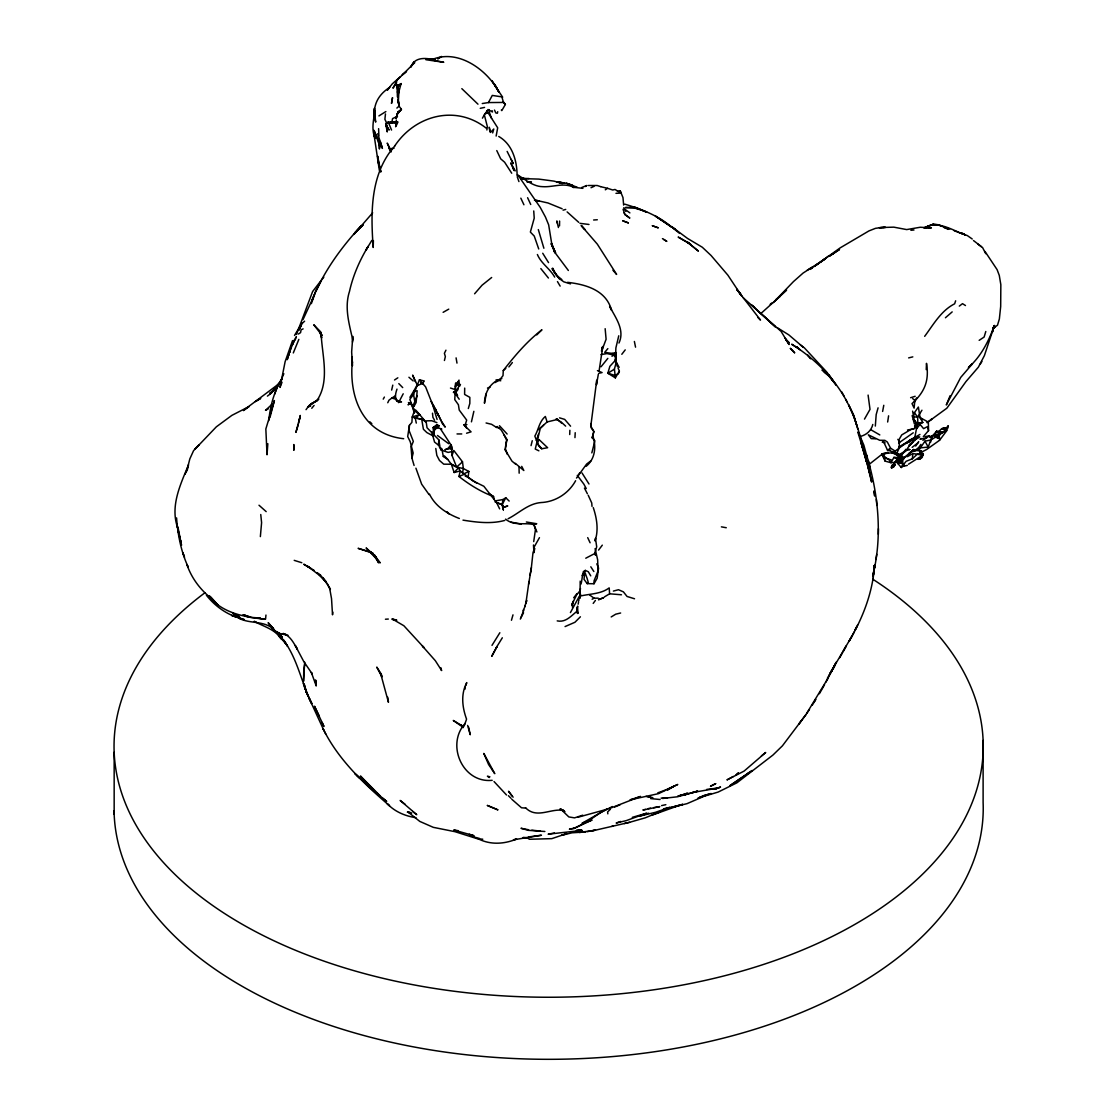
<?xml version="1.0" encoding="UTF-8"?>
<svg xmlns="http://www.w3.org/2000/svg" width="1115" height="1115" viewBox="0 0 1115 1115"><rect width="100%" height="100%" fill="white"/><g stroke="black" fill="none" stroke-linecap="round" stroke-linejoin="round"><path stroke-width="1.5" d="M455.31 389.177L455.673 382.947L454.767 399.63L458.404 404.745L459.227 410.055L466.697 420.118L464.83 425.986L471.101 431.853L466.572 433.219M403.686 438.711C363.685 434.348 349.093 398.863 352.215 362.528L352.424 365.65L351.657 351.922L352.772 336.396L352.535 342.138M874.453 565.249L873.324 574.504L874.522 565.528M464.69 388.104L464.607 394.431L469.847 397.358L469.833 403.435L468.314 408.536M858.09 431.756L863.832 445.108L866.982 456.62L866.578 455.032C877.867 492.119 882.272 532.022 874.062 570.239L874.467 565.681M397.776 97.953L396.759 84.517L397.985 85.507L397.47 96.963L401.093 83.597L397.985 85.507L397.442 87.123L396.48 85.242C399.017 85.939 397.511 87.486 401.093 83.597L397.804 86.608L396.48 85.242L397.985 85.507M584.748 572.176L584.009 579.312L587.201 583.647L594.016 583.744L594.058 580.831L598.086 570.88L597.64 559.744L595.076 548.65M878.355 534.266L878.439 528.691M559.507 225.969L559.605 221.049M476.913 483.283L468.105 477.387L468.83 471.436L463.352 468.551L456.634 467.087L452.035 455.505L451.575 445.889M531.158 569.5L532.984 552.761L534.475 548.259M505.778 447.268L505.889 442.474M868.097 395.086L870.007 409.372L864.487 419.101M374.361 109.911L375.685 122.106C371.755 107.402 376.87 95.639 389.734 87.318L387.323 90.134L392.243 83.89L400.452 76.642M577.263 608.302C578.295 619.452 576.107 609.612 577.654 606.114L577.57 612.929M458.418 383.212L458.335 385.776L458.474 383.128L455.84 385.037L458.321 381.232L455.324 386.361L458.474 383.128L455.84 385.037M267.837 443.7L267.029 454.781L265.844 428.982L274.401 400.578L269.942 417.595M396.285 120.336L396.118 125.967L397.957 122.009L394.459 122.929L390.375 121.674L392.41 122.469M873.728 572.274L874.508 565.821C872.669 592.832 862.648 618.351 848.933 641.46L851.665 636.609L830.354 672.861M569.709 434.543L569.863 430.279M415.254 381.553L412.62 375.1L417.512 385.539L422.264 383.56L424.313 381.037L419.449 379.797L413.567 394.459L409.804 399.351L414.404 410.905L412.216 417.01L411.909 422.348L409.4 425.303L409.163 430.738L413.331 441.415L411.017 446.962L411.923 458.056L414.083 465.471M926.231 369.609L926.495 363.351C929.422 380.842 924.656 391.936 912.014 403.602L914.105 408.104L914.704 401.832L914.384 399.881L912.641 398.626M397.358 92.099L399.031 89.367L398.278 102.928M499.645 508.886L496.719 502.865L483.868 486.279L472.662 480.732L460.286 470.934L454.153 472.509L451.352 464.244L447.659 459.352L443.31 456.467L442.237 450.85L438.516 445.178L438.766 439.798L427.031 427.742L426.251 422.418L416.02 410.362L413.135 408.759L410.808 403.226L408.536 402.627L413.944 406.473L416.118 402.529L417.177 390.738L413.609 391.309L409.916 397.33M536.775 334.89L541.932 329.775C526.851 341.483 514.865 355.671 503.269 370.57L503.018 375.63L499.534 380.076L494.976 382.584M574.964 437.61L575.215 432.704M433.596 433.86L433.164 427.519L436.913 424.634L439.045 425.749L438.042 427.672L434.46 429.414L432.843 434.32M265.565 619.146L265.955 615.048M260.366 536.608L261.593 522.656L260.757 514.531M286.36 634.658L283.126 633.459C290.485 635.954 293.691 643.16 297.412 649.264L295.28 645.515L303.726 661.474L312.228 673.906L311.364 672.526L316.144 685.725L316.019 680.429M528.984 581.528L525.834 603.703L526.74 600.469L524.761 606.323M580.065 596.567L579.633 598.044L579.842 595.605L579.925 598.142L580.204 582.601M581.459 582.448L582.894 572.985M602.727 347.211L599.103 370.738M900.07 458.167L896.92 462.418L901.296 467.519L906.091 461.317L912.349 458.781L912.878 453.498L922.704 455.213L923.29 453.512L919.847 459.087L918.007 459.338M874.132 569.444L873.059 576.915L874.508 565.821M385.469 113.939L384.898 119.305L386.598 122.887L391.686 123.04L395.616 121.883M515.757 464.286L511.966 461.136L504.997 449.624L506.837 439.435L501.332 430.167L497.179 426.529L496.44 427.393L491.562 424.299L486.084 422.975M618.755 335.796L615.884 347.922L615.369 361.567L616.247 362.11L614.421 369.149L615.382 377.86L619.369 371.016L618.058 368.131M397.205 114.26L396.173 118.622L397.205 114.26L401.428 109.284L399.031 106.148L398.027 99.723L399.031 106.148L396.884 108.071M874.118 570.281L874.634 565.737M304.674 662.185L303.531 681.293L303.754 670.826M332.841 612.121L332.521 614.811L331.531 598.685L329.719 588.525M268.827 420.522C270.192 405.916 274.151 391.337 281.872 378.779L279.795 383.17L283.837 373.706M397.804 86.608L397.985 85.2M486.865 129.981L487.339 126.566L484.342 114.873L487.994 109.549L492.482 111.974L492.175 110.733M873.658 573.138L874.718 565.486M912.627 411.142L914.091 419.393L917.227 424.829L914.816 437.345L910.133 441.303L898.592 447.31M373.4 240.589L373.204 247.474C370.807 214.233 370.096 177.285 391.727 149.591M506.015 445.22L506.837 439.435M938.189 431.979L941.673 428.731L948.098 427.812L945.492 427.909L943.68 432.062L930.886 439.979L924.962 441.178L920.363 447.896L928.21 447.073L932.168 436.286L936.544 431.226L943.68 432.062L947.388 429.874L939.569 440.286L926.649 449.484L922.384 451.714L917.896 449.359L913.575 451.31L918.509 447.84L920.92 444.383M528.594 584.232L531.423 567.605M303.935 669.404L304.757 664.01M875.944 559.465L876.738 554.294M887.652 422.014L888.599 415.825M471.436 421.846L473.861 411.324M921.952 410.209L917.631 417.094L913.255 416.871L914.425 412.675L918.37 407.045L920.056 417.623L922.802 422.501L917.227 424.829L913.84 428.871L910.969 429.456L901.742 434.906L898.662 440.23L899.484 441.693L899.011 448.467L896.167 454.767L894.788 451.798L896.516 452.843L896.627 454.753L900.279 455.645L906.3 449.15L899.345 458.014M502.154 504.621L502.963 499.562L505.778 497.764L509.165 501.067M572.343 607.048L573.333 601.11L571.647 605.124L576.999 594.128L579.8 591.438L580.525 588.581M577.361 607.675L576.901 610.769L578.114 613.222M496.147 136.058L497.68 127.793L486.851 110.831M462.502 473.108L463.352 468.551L462.502 461.833L453.763 450.432L452.035 455.505M534.698 548.636L533.96 552.65L533.472 544.97M882.62 411.449L883.777 405.303M591.828 452.899L594.894 440.801L592.19 437.805L593.863 431.533L590.797 426.111L596.734 380.159L596.497 384.647L598.365 374.152M917.478 450.07L919.304 449.54L918.314 450.084L922.704 455.213L922.286 457.373L919.847 459.087M950.119 395.672L946.314 404.954L960.726 377.414L972.433 363.797L968.405 367.574C980.879 356.605 988.907 341.009 994.301 325.51L992.977 328.284M565.653 426.139L561.138 421.986L555.967 419.087L557.681 419.407L547.13 421.944L543.646 425.066L540.287 428.467L535.256 449.038L538.88 450.822M409.4 425.303L407.7 436.578L410.222 441.721L413.163 453.038L411.923 458.056M578.128 604.191L578.56 602.016M536.301 440.355L538.977 439.519L547.632 447.714L541.737 448.76L538.531 445.735L534.838 436.077C538.67 429.47 539.13 421.679 545.333 416.453L547.13 421.944M875.317 426.069L876.195 414.557L878.076 407.839M466.377 719.76L464.105 726.102M891.08 467.087L891.582 468.063L891.958 465.443L894.314 463.979L891.638 466.195L891.958 465.443M464.871 689.321L465.317 687.091M601.459 351.211L602.323 346.988M497.708 111.681L497.388 113.228L495.854 112.991L494.475 110.05M486.349 393.651L484.468 403.24C484.649 391.992 490.712 381.776 501.806 378.584M299.266 420.23L300.283 415.449L298.569 423.352M529.89 575.382L530.879 570.824M433.038 434.111L436.913 424.634M391.658 390.069L392.787 385.121M896.92 462.418L900.376 462.697L902.62 460.035L902.955 464.272L901.296 467.519M533.723 541.597L535.451 529.555L533.932 524.621C524.538 522.28 513.834 526.28 505.611 519.102M930.551 442.293L932.168 436.286L943.68 432.062M387.755 402.752L388.996 400.174L391.923 397.985L395.923 399.323L399.198 402.362C393.665 400.132 395.546 393.386 396.982 389.121M444.425 360.493L445.359 356.605L444.397 353.316L445.944 350.18M494.293 499.186L493.541 496.51C481.206 492.008 469.485 484.704 458.948 476.481L460.286 470.934L458.39 467.868L451.352 464.244L443.742 464.175L439.477 460.453L436.815 455.338L435.784 448.481M395.616 126.762L396.926 121.493M531.047 445.624L532.259 440.732M921.032 450.683L920.948 453.693L917.213 454.265L912.349 458.781M592.19 437.805L593.863 431.533L591.284 427.993L590.727 423.547M396.299 117.591L398.264 111.57L401.428 109.284L397.191 114.051L398.264 111.57M992.712 330.96L992.322 332.242L993.855 327.183L984.392 355.615L978.399 367.128L965.924 381.623L946.872 408.188L926.983 422.71L931.792 419.031L930.83 419.756M578.685 600.985L579.061 599.647M298.848 339.392L293.301 352.939M492.677 132.908L493.778 129.006L490.475 132.462L489.248 127.235L489.861 131.654M457.666 390.125L459.171 384.8L458.99 380.062M288.367 356.019L289.649 351.532L287.21 359.671L291.168 346.64L293.858 341.302M511.45 620.261L512.998 614.853M618.95 343.044C625.153 329.873 615.41 317.552 609.612 306.304L611.536 310.123C606.003 290.012 585.654 284.437 567.577 282.332M450.474 388.034L455.7 389.776L455.45 393.818L453.484 392.257L455.296 391.992L457.485 395.379L455.45 393.818L457.638 388.48L455.45 393.818L459.213 399.24M601.64 351.058L606.1 339.267L605.152 328.688M985.799 331.503L984.127 337.051L979.165 340.34M291.168 346.64L289.259 352.925L291.545 347.058M299.81 417.721L295.893 432.383L298.221 424.913M292.534 340.591L285.119 361.692L280.018 387.421L282.025 382.25M537.012 438.808L538.378 434.362M417.219 395.56L412.829 406.445L413.944 406.473M465.805 685.6L466.767 682.603C460.62 694.185 462.265 707.356 466.586 719.231M300.186 327.211L301.51 323.462L299.977 327.671M955.639 300.799L954.635 303.796C941.074 310.695 933.408 324.563 924.67 336.34M311.35 303.642L316.256 289.97L312.075 300.186L314.068 295.085M295.113 340.117L296.367 336.521M274.611 394.25L276.924 387.909M178.024 530.475L179.501 536.51L176.755 523.618L177.731 528.008C169.94 506.182 180.379 484.718 188.505 464.871L187.264 469.053L189.829 458.892L193.578 450.641L216.352 426.822L231.878 415.365L249.021 406.557L243.474 410.613M299.001 330.402L300.869 325.371M570.42 612.595L579.284 596.316C589.138 593.71 600.581 594.407 609.194 587.884L609.612 593.793L604.302 596.971M903.763 452.523L907.485 449.847L907.777 447.882L913.38 440.495L917.952 437.15L915.373 437.024L901.282 445.596M523.883 609.947L520.343 619.118M450.223 447.045L451.143 444.648L447.882 448.537L444.913 449.763L449.777 448.244L451.965 448.606L451.408 445.972M299.865 328.368L301.092 325.148M934.732 435.895L936.544 431.226L940.377 433.665L938.049 438.07L934.705 436.982M459.826 386.013L460.453 384.396M619.41 371.211L618.393 373.776L614.602 375.309L607.856 373.246L609.863 366.333L615.076 360.633L616.107 357.692L615.898 352.507L612.135 353.413L604.678 352.382L607.856 348.619M301.022 324.8L299.698 328.688L302.29 322.974M538.977 439.519L537.374 443.463L541.737 448.76M292.06 345.831L293.593 342.166M312.381 299.391L302.973 319.657M860.404 436.411C866.425 434.975 871.386 430.613 872.794 424.467M296.534 334.347L312.632 291.503L321.273 280.297M294.29 340.145L291.754 345.734L295.851 337.399M185.006 474.293L187.543 468.941L186.052 472.063M914.704 401.832L916.558 397.916M522.949 610.825L525.374 605.905M601.752 348.953L603.034 346.361M496.189 647.773L502.321 637.794M857.602 625.013L855.01 630.156L856.696 626.825M831.888 670.812L835.26 664.164L825.936 682.101M539.451 537.653L534.28 546.824M832.947 668.749L836.334 662.129L829.309 674.951M505.778 497.764L502.224 504.579L503.367 509.876L502.224 504.579L495.046 501.875M520.886 617.863L523.534 612.776M403.212 393.79L398.585 402.64M851.707 636.595L854.202 631.857M843.079 651.731L846.076 646.087L843.484 650.951M586.1 466.335C595.201 459.143 596.358 446.683 592.971 436.286M674.77 806.619L687.007 803.664L704.178 796.249L718.185 792.054L736.904 782.814L772.946 755.05L782.423 745.824L805.824 714.771L827.706 678.756M482.265 103.542L488.426 102.566L492.272 95.43L501.875 96.866L503.478 102.441L505.374 104.462L501.792 110.608L501.304 110.078M465.289 723.314C445.61 744.346 462.544 783.441 492.189 780.319M994.705 325.524L993.13 328.381L995.026 326.667L992.698 328.144M824.529 684.749L819.4 693.725M840.139 656.958L839.748 657.669L842.536 652.665M918.69 441.568L915.666 446.042M898.718 457.526L893.951 457.373L890.927 462.711L885.129 461.122L881.686 453.917L888.153 452.369L882.871 454.516L883.261 456.579M898.258 460.453L905.742 456.495L913.784 449.359L905.408 457.094L895.484 461.735L891.958 467.087L899.289 455.965L899.094 454.558L903.22 452.356M594.016 583.744L597.166 578.225L598.56 568.093L596.79 563.828M921.464 452.021L920.948 453.693L920.098 451.631M383.226 399.128L384.396 397.065M321.496 280.255L316.228 290.583C325.998 269.342 339.782 250.039 355.169 232.491M482.433 118.176L484.342 114.873M827.386 678.241L829.518 674.575M830.229 673.349L834.605 665.92L830.424 672.735M491.994 645.362L499.854 632.735M813.908 702.478L815.79 699.356L812.194 705.293M411.114 66.97C414.181 57.102 425.442 57.604 433.484 59.778L429.136 59.137L435.352 58.928L432.495 59.416C458.167 48.809 487.074 69.632 498.99 92.085L496.914 88.629L502.698 97.228M582.142 575.633L585.319 570.406L588.316 571.744L590.741 575.856M832.612 669.279L831.679 670.798L833.811 667.425M577.96 475.729L579.73 472.871M980.238 364.159L981.897 361.511M294.527 335.434L301.594 323.671M920.237 453.693L921.199 452.16M371.839 240.394L366.027 249.969L368.201 246.304C359.727 260.213 353.037 275.419 349.511 291.349C344.145 307.796 349.316 324.131 352.744 340.019M413.609 391.309L417.344 384.605L417.512 385.539M575.619 480.718C568.748 493.29 555.563 501.861 541.193 502.544C528.259 503.478 519.005 513.248 508.106 518.74M396.647 82.677L392.968 88.183L397.484 79.75L414.738 62.538L412.508 64.475L414.292 61.729L410.654 66.844M893.408 467.227L895.22 464.537L893.436 466.934M806.856 713.279L809.49 709.419M607.828 358.375L601.027 366.793M281.301 379.922L273.635 390.236L269.677 393.818L279.447 383.769M899.93 458.906L901.408 456.746L897.282 453.22L899.038 455.31M914.425 412.675L917.631 417.094L917.84 422.961L920.028 424.383L916.697 428.662L914.621 426.055L916.725 423.017L922.802 422.501M394.682 146.023C415.31 114.957 456.133 104.406 486.307 128.211M474.6 293.789L482.042 285.217L491.673 277.496M306.04 409.665L309.008 405.609L315.963 401.233L311.057 404.09L308.186 407.17L312.228 403.226L311.057 404.09L318.806 399.072L316.339 401.414C330.5 381.581 321.901 355.211 321.078 332.814L321.678 337.831L319.824 331.894L322.04 335.392M593.194 603.41L595.396 600.441M802.312 719.523L798.911 724.011L805.824 714.771M391.867 149.744L394.975 145.605M918.495 442.474L912.154 447.352M598.574 550.099L602.309 545.151M621.808 354.291L625.222 349.873M920.056 417.623L928.335 422.097L928.558 430.585L923.318 436.634M573.681 597.793L576.901 593.696M508.9 366.933L512.356 362.556M397.442 87.123L398.264 94.942M946.816 427.547L948.28 425.721L945.325 431.073L945.492 427.909L941.673 428.731L946.077 428.467M277.691 385.818L280.464 382.417M587.201 583.647L588.246 582.378L587.159 578.546L585.431 573.807L583.284 571.647L585.319 570.406M322.124 279.266L323.81 277.189M311.768 408.271L314.096 405.428M909.087 446.098L917.952 437.15M356.549 231.223L361.427 225.565L353.817 234.498L372.675 212.798M272.701 403.672L265.495 410.334L268.116 409.01M433.777 430.836L433.86 435.631M277.802 385.79L280.882 382.32L244.533 409.581M357.985 229.495L354.849 232.979L362.835 225.132M576.497 478.056L586.629 464.063L591.159 460.62M454.153 472.509L458.39 467.868M897.394 460.481L895.693 462.349L890.927 462.711L888.92 459.659L884.32 457.359L883.247 454.655L881.84 454.349M760.904 313.496L780.305 296.102L776.012 299.503M891.638 466.195L894.314 463.979M898.077 463.687L905.742 456.495M915.443 450.432L914.328 450.767M504.997 449.624L505.736 448.871M359.044 228.519L355.155 232.519L362.013 225.523M774.451 301.343L793.448 281.607L803.107 273.05L825.086 258.959L818.117 263.795L814.842 266.011L840.222 247.837L868.989 230.889L875.47 228.338L881.352 227.516L893.798 227.153L906.69 229.579L920.251 227.251L931.387 227.892L924.586 227.655L929.52 226.596L924.168 227.948C937.617 219.78 952.294 230.317 965.297 234.861L959.917 232.728L967.36 235.6L972.238 239M580.399 616.79L574.922 622.282L565.068 626.574M773.378 302.555L786.591 290.012L778.284 297.705M610.421 809.225L607.605 811.943L607.842 813.866M738.144 773.071L736.081 774.995L738.395 772.974M945.422 317.761L952.182 311.893M359.741 227.962L363.183 224.826M302.527 323.099L304.604 321.19M909.324 453.582L913.283 449.972M901.018 457.345L902.202 456.272L899.554 458.46M770.186 304.367L771.664 303.043M456.634 467.087L462.502 461.833M503.269 370.57L505.778 368.382M385.874 111.57L378.919 115.918M538.043 429.832L543.646 425.066M611.996 356.284L616.372 352.605M903.847 458.892L899.54 462.488L901.185 461.373M406.515 71.36L402.208 74.998L405.832 72.071M884.014 440.76L882.286 442.167L885.129 442.836M882.077 454.209L869.742 463.91M875.637 438.822L871.219 438.627L868.32 434.808L879.749 440.3L884.822 440.327L887.317 442L890.606 448.244L894.314 450.571L895.178 452.579L893.965 452.035L904.432 444.118M909.143 444.843L912.878 441.875M761.42 755.886L765.712 752.486L744.095 771.092L726.952 779.915L733.196 776.528M419.742 414.557L412.216 417.01L415.268 418.041L419.742 414.557L414.404 410.905M409.33 404.062L408.048 404.801L410.376 403.254L408.536 402.627M267.419 396.118L271.67 392.842M583.884 575.005L585.431 573.807M824.793 258.792L821.128 261.593L828.347 256.213M577.236 611.076C571.214 615.731 565.89 622.741 557.207 620.888M910.133 441.303L906.133 443.045L912.293 438.502M959.29 306.095L962.51 303.67L965.479 305.538M907.708 441.986L910.816 439.644M749.475 772.361L729.879 785.699L752.221 770.493L746.966 774.061M922.704 455.213L908.488 464.202M993.34 328.228L997.493 325.218L999.361 318.988L1000.685 306.472L1000.838 284.701L999.277 275.391L997.089 269.621L985.019 251.474M810.619 268.952L812.668 267.475L809.936 269.426M585.333 186.526L586.894 185.466L581.696 187.515M615.968 193.313L620.957 193.09L615.006 189.466L612.748 189.996L607.564 188.31L605.306 189.815M813.811 266.708L818.117 263.795M913.255 432.801L898.662 443.031M832.194 254.304L829.476 256.143L839.525 249.453L832.194 254.304L834.522 252.757M394.515 379.992L397.832 377.804M922.872 440.3L926.356 438M298.332 334.054L300.576 332.618L301.092 329.789L303.113 328.883M811.678 267.391L807.135 270.29M395.407 395.783L391.923 397.985L394.348 398.041M904.446 465.262L902.439 466.516L907.345 465.401M614.421 369.149L607.856 373.246L615.382 377.86M437.972 58.719L441.624 56.475L437.819 58.774M895.484 461.735L898.133 460.105M611.187 616.943L615.731 614.184L620.637 612.999M890.606 448.244L887.456 450.098L883.498 441.512M907.443 456.648L912.878 453.498M443.31 456.467L444.341 455.882L447.659 459.352M607.341 808.71L582.044 823.302L589.542 820.11L600.441 812.668L612.372 806.549M919.945 434.432L914.816 437.345L919.777 436.885M443.129 312.325L448.746 309.148M921.283 438.474L920 439.185L926.607 437.749L929.562 435.728L925.157 436.648L926.607 437.749L926.231 436.759M592.135 599.257L594.086 598.184L598.239 598.17M913.38 440.495L918.676 437.693M924.572 228.045L928.14 226.303L924.196 227.962M463.547 473.986L468.83 471.436M704.29 795.357L700.485 797.183L706.088 795.023L698.311 797.964L708.541 794.284M914.621 426.055L917.227 424.829M929.659 437.108L934.314 434.892M397.484 116.322L392.591 118.58L391.686 123.04L388.173 121.772L391.532 130.051M585.584 831.915L579.41 832.431L594.811 830.313L629.627 822.299L645.348 817.797L660.624 811.441L655.676 813.532M651.913 815.218L682.492 804.236M591.034 187.71L594.058 186.358M909.352 452.871L914.565 450.544L917.882 450.655M665.516 789.977L657.906 792.876L658.993 792.57M525.5 807.692C536.705 819.4 551.061 807.845 563.8 810.494L559.869 809.225L564.915 811.72L560.427 808.821L568.817 816.919L574.573 817.866L582.727 815.19M578.086 817.211L606.128 809.504M608.888 808.779L640.512 796.445L630.045 799.845L658.603 793.629L677.767 784.458L666.826 789.406M614.658 807.009L620.149 804.751M487.492 388.062L490.182 386.961M458.948 476.481L464.411 474.237M585.765 558.211L594.727 553.556L596.692 546.796L595.466 538.28L595.062 540.97C598.741 529.89 596.86 518.377 593.264 507.576M648.707 813.197L640.052 815.999L655.495 812.305L669.641 807.371L663.146 809.406L676.847 806.173L663.732 808.779M453.484 392.257L456.202 391.254M386.598 122.887L388.215 122.316M620.679 821.448L616.177 823.037L626.337 820.598L646.686 813.197L632.289 817.351M686.952 793.295L678.115 796.291L687.857 793.099M464.091 424.731L466.655 424.634L464.091 424.731L466.446 427.742L464.091 424.731L465.22 425.317M672.889 806.926L681.181 804.682M488.844 109.618L489.485 112.782L484.746 113.716M502.531 507.66L507.771 505.959L503.896 507.088L502.224 504.579L496.719 502.865M698.311 797.964L700.875 797.127M910.62 397.707L915.178 396.299M439.045 425.749L433.164 427.519L434.46 429.414M687.913 793.852L683.788 795.079L697.6 791.12L692.875 792.458M930.718 436.718L932.168 436.286M495.631 500.83L502.963 499.562M697.614 791.288L677.502 796.779L662.533 798.479M707.049 794.633L711.147 793.49M563.075 210.164L565.723 209.425M679.857 805.309L682.798 804.528L677.251 806.006M613.375 591.075L618.477 589.724L623.396 591.856L627.062 596.469L634.533 598.769M678.087 795.957L682.742 794.744M308.242 406.654L310.681 406.055M645.501 809.379L642.895 810.034L659.801 806.619L653.599 807.65M908.641 357.887L912.823 356.87M624.302 823.567L629.627 822.299M525.792 808.11L521.499 807.776L511.799 799.26M591.954 830.87L595.466 830.104L587.243 831.665M611.717 826.396L613.292 826.048M661.585 805.601L665.836 804.682M598.978 373.246L602.086 372.577L597.431 370.626M452.119 451.547L448.146 452.411L440.495 449.833M480.258 108.322L484.551 107.416M617.473 191.376L620.205 190.832L622.978 197.578L623.647 205.09M692.75 792.486L718.757 787.957L706.729 789.42M891.624 467.868L892.446 467.701M648.219 808.612L650.533 808.152M504.816 520.412C491.185 524.162 476.746 522.336 462.99 520.134M554.448 832.961L548.148 834.187L581.807 830.424L576.357 830.396L582.392 830.577L578.197 830.187M528.399 836.961L541.444 835.246L513.444 839.804L516.607 839.065C504.092 844.166 490.447 845.072 478.126 838.759M907.499 430.014L913.84 428.871M600.971 354.612L606.922 353.58L613.961 355.058L616.107 357.692L615.369 361.567L616.386 364.131M394.027 148.239L389.999 148.713L387.226 143.096L390.975 151.682M488.426 102.566L503.478 102.441M941.673 428.731L946.37 428.216M667.564 797.741L661.111 798.103M910.899 230.289L913.993 229.983M584.302 832.027L572.037 832.807L561.737 835.288L566.866 833.546L551.814 838.647L529.151 839.26M385.442 619.229L388.313 619.048M593.626 220.003L597.306 219.767M891.833 452.788L897.422 454.572L891.833 452.788L881.686 453.917L886.523 458.279L891.261 459.965M889.993 449.958L887.456 450.098L895.178 452.579M426.404 420.857L431.784 420.745L436.899 422.641M521.263 178.553L538.726 179.097L553.96 181.118L562.378 183.515L556.942 181.815L564.329 183.027L560.092 182.428M521.444 178.553L529.04 178.512M588.358 185.508L597.194 185.508L600.637 186.637M457.025 433.944L461.735 433.944M521.764 178.498L524.189 178.512M588.985 224.463L579.981 223.348M660.108 799.511L650.644 798.605M609.612 593.793L621.459 594.783M447.882 448.537L451.965 448.606M260.325 617.947L256.004 617.794L264.771 619.299L250.499 617.431L243.307 614.95M527.088 181.968L531.479 182.121L527.479 181.926M432.202 60.001L443.756 62.287L425.86 59.708M521.932 178.581L525.221 178.748L520.872 178.512M558.685 182.233L566.518 183.264L577.277 187.278M523.228 837.421L527.562 837.658M482.767 839.205L477.471 838.787L454.976 831.679L433.303 827.344L419.784 821.407L407.825 811.845L410.404 812.724M257.314 617.835L251.823 617.431L243.418 614.811M902.969 456.593L899.916 456.356L901.408 456.746M526.35 522.001L536.733 523.743L533.932 524.621L536.914 531.966M544.859 831.483L528.231 830.327L520.998 828.278L528.58 829.755M582.922 188.324L573.166 187.278L573.918 187.501C564.065 182.163 553.193 187.376 542.81 186.679C532.914 186.567 525.541 179.473 517.402 174.888M540.134 831.051L531.827 830.173M415.268 418.041L423.463 419.421L415.268 418.041L416.285 423.101M535.953 200.491L539.172 200.923L534.475 200.282M415.979 817.671C405.247 816.152 394.682 811.664 387.198 803.65L389.567 805.797C364.075 783.845 338.221 759.636 323.169 728.889L325.775 734.144M410.668 812.64L407.337 812.152L411.56 813.253M511.144 522.141L521.276 524.092M458.181 830.675L453.777 829.992L473.986 835.72L469.067 834.355L473.722 836.292L470.196 834.48M607.564 188.31L600.887 186.735M637.515 208.505L625.473 207.529L634.965 207.139L646.853 212.198L642.31 210.582M959.165 232.882L963.695 233.815L959.792 232.77M392.257 619.48L396.815 620.205L392.048 618.825L403.881 625.752L423.742 647.383M651.104 797.448L646.017 796.389M242.763 619.327L244.31 619.592L231.655 615.424L235.641 616.79C224.213 612.79 213.746 604.637 206.414 595.229M721.391 526.851L726.269 527.73M536.566 200.407L548.009 202.986L562.099 208.728M287.977 635.271L281.872 634.045M496.05 379.853L500.746 380.772M294.207 560.357L301.817 562.727M647.843 796.681L652.846 797.657M496.44 427.393L499.604 428.035M489.917 776.821L487.422 776.207L489.276 777.531M473.471 836.849L479.464 838.452M949.743 229.105L943.82 227.307L948.224 229.383M241.704 618.867L239.084 618.156L241.537 618.937M624.762 204.143C641.599 209.216 658.366 215.529 671.829 227.265L655.355 216.059L675.453 229.509L671.578 226.596M559.535 417.846L564.692 419.393L570.573 426.181M395.923 399.323L396.912 400.564L401.512 401.944L397.052 400.926L395.56 398.055L396.215 399.407M570.49 283.879L563.8 281.83L559.145 278.471M566.518 183.264L572.636 185.229M244.506 615.341L249.788 617.111C234.289 614.504 218.582 608.804 208.589 595.87L210.847 598.058C199.933 589.264 191.418 577.793 186.86 564.469L188.128 566.922C181.09 551.758 177.731 534.573 176.588 517.904M636.219 208.477L640.804 210.052M954.245 230.805L958.356 232.268M429.498 494.126C435.268 506.294 447.213 513.82 459.338 518.489M438.042 427.672L441.819 429.108M374.738 555.646L366.138 547.953L380.187 562.88L375.741 556.901L378.626 562.866L372.87 553.277L358.11 548.329L370.389 551.981L374.779 555.702M255.823 621.947L254.234 621.334C263.725 626.672 274.973 629.153 281.273 638.853L278.541 635.717L285.872 643.662L283.28 640.024L287.517 646.17L283.977 640.303M237.509 615.94L239.558 616.762L233.035 613.292C243.377 625.961 261.481 618.672 273.203 628.86L272.018 628.121L280.283 636.86L277.384 633.139C296.729 652.498 300.005 679.983 311.698 703.412L308.66 697.279L323.503 729.572M420.606 382.863L423.365 384.076M243.265 614.797L247.209 616.553L244.241 615.215M449.777 448.244L452.146 449.345M465.164 476.007L468.105 477.387M777.211 327.657L788.793 334.862L803.399 347.364M893.951 457.373L898.244 459.547M276.827 631.968L281.078 634.128L275.419 631.243L268.144 622.686L273.621 628.846L269.412 624.581L272.408 627.606M438.516 445.178L434.557 442.084L432.787 435.742L426.864 432.578L423.407 429.247L421.623 418.752L426.251 422.418M918.509 447.84L920.014 448.676M372.87 553.277L370.459 551.953L374.682 555.911M567.117 211.906L578.727 222.331M879.805 434.92L870.648 429.637M687.453 242.178L698.213 250.959L687.453 242.178L690.756 244.464L678.171 237.063L688.958 243.098M900.376 462.697L902.955 464.272M929.896 436.509L931.833 437.707M451.213 464.007L455.478 466.655M662.435 238.624L666.84 241.397L663.718 239.432M659.425 218.665L660.861 219.571M797.824 348.089L791.664 344.228C814.229 358.124 834.605 378.236 847.038 401.874M462.864 726.213L453.275 720.457L463.408 727.51L461.289 725.043L462.892 727.538M276.618 632.01L280.255 634.31L275.614 631.299L282.374 637.083L277.83 633.041M488.997 493.541L493.541 496.51M314.193 570.448L303.74 564.218L310.792 568.455L307.726 566.295L321.942 577.222L326.179 581.793L319.099 574.49L327.42 583.87L330.04 589.542M515.2 463.296L523.841 470.516L521.708 466.363M921.046 452.523L923.415 454.153M973.479 240.547L982.538 247.502L985.744 253.69M624.414 208.937L629.891 212.895M589.71 595.034L594.086 598.184M317.064 572.594L320.744 575.284M913.338 419.338L916.725 423.017L920.028 424.383L923.596 428.634L927.471 426.613L928.558 430.585M498.739 136.462C512.51 144.392 516.928 160.672 517.123 175.501M448.704 443.7L437.484 435.477M800.417 344.953L804.459 347.95L826.591 371.866L836.194 385.135L828.166 375.156L823.804 371.448M671.704 226.693L687.523 238.429L702.297 247.237L711.119 255.544L727.9 275.196L741.74 296.074L736.722 289.287L760.5 320.075L758.033 317.677M679.579 233.383L673.516 228.533M821.936 370.082L829.922 376.898L834.257 382.375M977.883 244.101L981.284 246.694M439.533 447.24L441.902 449.066M412.675 811.511L416.745 814.689L400.16 800.445L405.093 804.263M396.912 400.564L399.198 402.362M368.312 785.058L360.438 778.674M461.833 88.656L477.973 104.183M374.515 791.65L354.849 773.503L359.699 778.117L356.647 775.218M561.821 279.572L556.413 275.154L552.064 268.52L559.298 278.68L555.242 273.579L552.678 268.171L554.712 272.868M382.766 798.242L386.696 801.462L375.546 792.221L360.452 776.04L380.424 796.124M743.301 297.858L781.085 331.378L789.058 344.549L785.824 339.253M439.575 447.366L442.028 449.429M799.107 348.897L796.57 346.765L800.138 349.831M824.891 372.382L829.922 376.898M786.2 340.242L789.183 342.765L785.044 338.221M408.926 377.246L413.163 380.926M266.178 511.632L259.001 505.22M936.544 431.226L939.374 433.749M613.961 355.058L612.135 353.413L616.107 357.692L615.508 359.002L617.403 366.696M557.221 419.198L561.444 423.003M424.118 647.676L422.418 646.073L435.338 660.707L441.651 670.561L440.634 667.704L441.192 669.753M369.901 421.846L371.825 423.658M508.412 795.706L510.977 798.229M753.141 306.291L754.576 307.726L751.162 304.646L775.385 326.876L757.029 310.151M320.827 332.019L313.761 324.758L321.984 335.322M918.844 416.285L922.258 419.714M612.902 270.22L616.623 274.429L597.347 244.171L581.166 225.481L584.859 229.509L581.765 226.066M540.831 268.59L548.413 278.025M398.808 383.616L402.71 387.602M507.13 434.028L499.464 425.707M494.029 781.545L506.517 794.995M447.017 511.715L449.415 514.224M322.904 577.556L330.43 589.013M810.521 358.291L807.762 355.155L810.661 358.821M554.322 251.711L568.357 270.485M736.722 289.287L740.918 294.499L738.074 290.945M210.819 597.319L218.094 605.194L209.899 596.163M513.123 797.183L508.524 791.246L511.897 795.859M419.449 379.797L425.623 386.919L432.676 404.773L437.08 419.435M503.283 101.646L505.374 104.462M511.715 173.229L504.621 162.219L500.677 158.818L496.774 150.581M828.863 374.71L832.654 379.992M429.08 494.614L421.665 484.203L415.909 468.175M518.154 175.376L540.245 207.404L545.458 217.049L548.664 224.854L552.078 245.871L554.908 252.617L551.549 243.251L555.451 252.952L551.144 243.683L555.563 252.589M897.84 439.338L899.484 441.693M495.827 86.482L491.924 80.796L498.99 92.085M554.685 277.078C549.96 268.59 541.193 263.628 537.388 254.513M440.481 428.857L450.808 444.662M457.485 395.379L455.296 391.992M515.269 170.846L510.726 162.943L514.001 170.302M542.726 253.258L548.538 262.61M386.055 125.089L389.219 130.009L386.557 126.929L386.055 125.089L388.173 129.382L385.692 123.528L387.253 131.932L387.003 125.005M388.94 148.337L391.128 151.751M590.811 566.782L593.849 571.521M582.002 472.955L588.985 483.994M577.263 475.352L583.8 484.035L586.225 488.509L584.469 488.133L587.368 493.75M894.788 451.798L896.627 454.753L899.094 454.558L900.279 455.645L898.676 458.934L898.063 455.659M387.755 697.237L388.452 702.283L380.494 673.014L381.943 676.903L376.786 667.105L381.804 675.369M378.626 670.157L379.616 671.815M557.458 281.579L560.148 286.109M845.658 399.212L853.337 414.32L857.101 426.39M434.571 420.23L432.913 417.331L432.495 413.191M374.668 555.019L376.536 558.35L375.741 556.901M936.6 435.463L938.049 438.07M616.247 362.11L619.146 367.351M924.962 441.178L928.21 447.073M844.278 396.536L841.658 391.741M623.815 207.641L625.85 211.432M441.596 421.331L445.22 427.115L442.307 423.505L437.387 413.094L440.969 420.118M503.896 434.683L506.6 439.951M319.155 715.886L314.486 706.199L323.935 726.436L322.137 722.395M307.935 695.913L305.803 690.715L309.092 698.199M311.698 703.412L309.399 698.798L310.374 700.778M507.13 151.403L513.207 163.584L511.172 159.375M588.218 495.241L591.744 502.99L592.009 506.363M579.159 592.093L580.608 595.173L579.8 591.438M520.83 198.163L523.925 204.77M587.703 537.639L590.1 542.782M527.604 197.717L530.726 204.477M624.135 212.798L624.902 214.484L629.682 217.969L624.902 214.484L623.062 209.299M538.726 248.966L534.238 236.046L530.364 232.087L534.224 218.164L533.737 210.958M580.107 581.138L581.25 583.912M512.998 167.849L514.126 170.637M914.398 423.895L912.154 415.561M184.519 557.277L182.916 552.887L183.85 555.563M489.485 112.782L491.548 118.427M305.482 689.655L304.158 684.053L306.597 692.736L304.855 687.272M538.322 229.592L543.883 248.241M517.235 176.755L518.935 181.578M620.205 190.832L620.957 193.09M865.574 457.582L857.993 432.704M303.35 683.453L305.092 689.042M865.993 458.92L870.035 474.446M862.285 446.99L866.564 462L860.738 440.899M467.645 725.433L470.251 734.757L468.593 727.078M380.299 141.507L382.417 148.407L377.692 133.702M857.756 428.968L854.132 416.801L848.64 404.843C860.223 429.066 864.933 456.091 871.609 481.959L871.094 478.865M379.03 165.341L378.556 162.901L380.8 171.961L377.595 156.044L379.03 165.341L377.874 159.459M506.057 450.153L507.018 454.014M558.434 227.53L556.803 220.951L557.361 223.237M870.076 467.812L868.348 460.523M870.355 475.826L871.749 481.61M464.565 424.871L464.83 425.986M413.135 408.759L414.181 413.205M868.153 466.293L870.076 474.586M380.02 168.686L380.703 171.599M178.693 533.207L181.271 544.134L178.205 528.412M884.32 457.359L885.129 461.122M634.379 341.469L635.55 347.169M432.049 431.965L432.787 435.742M379.379 170.511L373.999 134.455L375.114 138.246C371.17 129.535 373.595 120.002 374.905 110.998L374.082 117.117L374.417 108.169L375.044 114.524M594.894 552.538L595.438 555.354M438.766 439.798L439.84 445.944M413.567 394.459L414.655 400.717M456.091 357.873L456.983 363.114M315.573 681.418L316.144 685.725M315.378 679.983L315.81 683.258M398.445 101.005L398.877 104.531M876.404 499.506L876.822 505.443M378.612 128.657L378.891 135.779M939.485 437.275L939.569 440.286M519.033 467.296L519.158 473.192M983.109 740.444L983.109 802.507A434.599 250.917 0 0 1 555.869 1059.278A434.599 250.917 0 0 1 114.065 810.87M114.162 752.235L114.162 814.312M872.669 579.131A434.599 250.917 0 0 1 857.477 922.872A434.599 250.917 0 0 1 262.262 935.067A434.599 250.917 0 0 1 204.881 592.804M379.49 143.682L379.448 149.02L378.863 141.187L373.985 130.316L380.131 146.943L378.529 141.661L379.49 143.682M293.733 444.592L293.872 450.042L293.733 444.592M392.508 97.716L391.518 103.333L392.508 97.716M394.64 122.455L391.226 122.037L394.64 122.455M496.997 646.589L491.785 656.219L496.997 646.589M197.257 446.599L195.041 448.997L199.251 444.648L197.257 446.599M273.914 390.431L269.774 393.623L273.914 390.431M907.805 449.624L909.798 449.554L907.805 449.624M256.366 400.94L255.405 401.553L260.743 398.348L256.366 400.94M673.725 786.368L667.704 789.824L673.725 786.368M585.528 822.619L573.89 828.473L569.417 829.198L575.256 827.901L573.89 828.473L592.051 820.041L585.528 822.619M715.635 783.678L710.562 786.228L715.635 783.678M720.457 787.037L715.328 789.03L720.457 787.037M600.205 599.034L598.49 599.731L603.619 597.682L600.205 599.034M933.032 224.31L928.405 226.094L933.032 224.31L938.384 224.854L942.677 226.568L938.203 224.714L933.032 224.31M883.219 227.488L879.373 227.711L885.505 227.376L883.219 227.488M526.085 838.006L523.367 837.783L528.663 838.41L526.085 838.006M658.129 227.781L652.4 225.76L658.129 227.781M628.33 222.888L622.853 220.84L628.33 222.888M497.764 809.811L487.408 805.476L497.764 809.811M794.605 352.758L790.41 348.438L794.605 352.758M492.272 769.894L488.607 764.569L483.812 753.419L494.767 773.671L492.272 769.894M496.468 87.541L494.363 84.127L498.154 90.608L496.468 87.541M435.672 409.344L433.54 405.86L438.502 415.825L435.672 409.344M434.083 407.128L431.324 401.623L434.083 407.128M862.801 448.564L861.407 443.728L862.787 448.634M181.494 545.165L180.282 539.925L181.494 545.165M874.202 492.022L874.048 490.893L874.648 496.036L874.202 492.022M352.452 363.156L351.964 356.8L352.452 363.156"/></g></svg>
